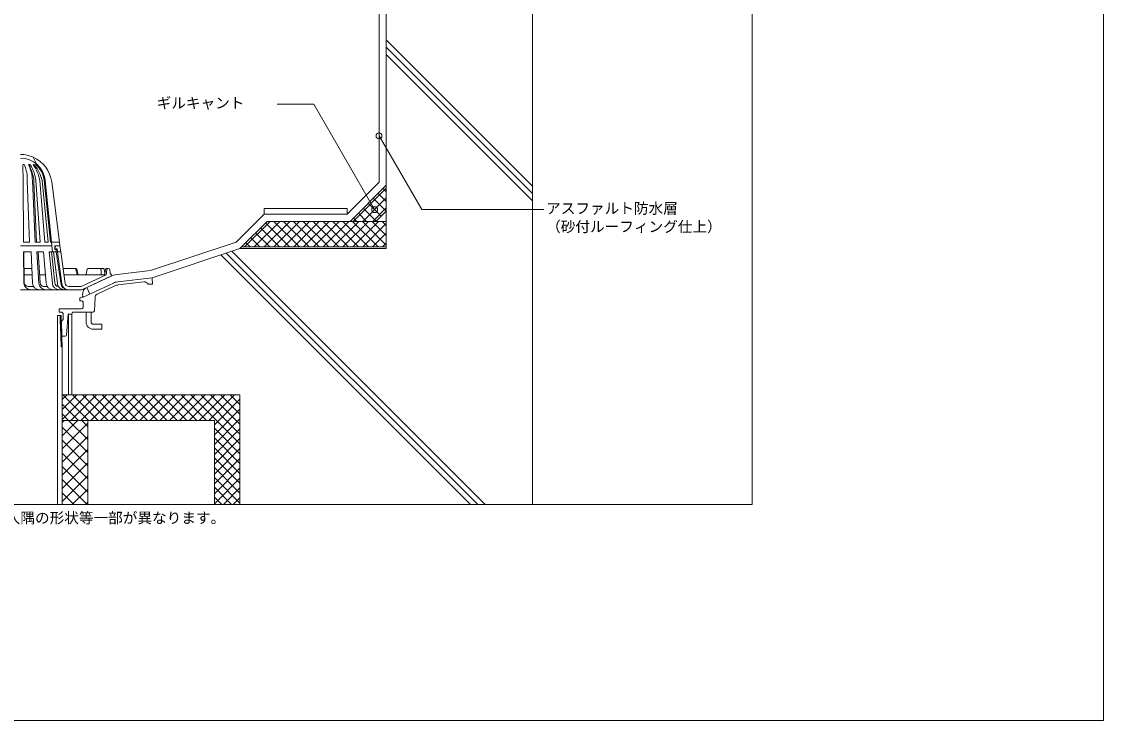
# Model space of a CAD drawing. Units: millimetres, scale not verified. Extents: x -1380 to 1380, y -955 to 955.
# Drawn here: x -98 to 1380, y -955 to 0 of the extents above; entities that cross this region are included whole.
import ezdxf
from ezdxf.enums import TextEntityAlignment as Align

# ---------------------------------------------------------------- set-up
doc = ezdxf.new("R2010")
doc.units = ezdxf.units.MM
doc.header["$LTSCALE"] = 3
for name, color, linetype, lineweight in [('0-0_0', 7, 'Continuous', 9), ('0-1_HATCH', 9, 'Continuous', 18), ('0-3_KUTAI', 3, 'Continuous', 18), ('0-4_BOUSUI', 1, 'Continuous', 18), ('0-5_MOJI', 7, 'Continuous', 18), ('0-8_dannnetu', 6, 'Continuous', 18), ('0-9_buhin', 2, 'Continuous', 18), ('0-A_KANAMONO', 4, 'Continuous', 18), ('0-B_WAKU', 7, 'Continuous', 18)]:
    doc.layers.add(name, color=color, linetype=linetype, lineweight=lineweight)
doc.styles.add('ＭＳ ゴシック', font='')
doc.styles.get('ＭＳ ゴシック').set_extended_font_data('MS Gothic')

msp = doc.modelspace()

# ---------------------------------------------------------------- linework, layer by layer
at = {"layer": '0-0_0', "lineweight": 18}
msp.add_lwpolyline([(899.98, -660.013), (-900.02, -660.013), (-900.02, 539.987), (899.98, 539.987)], close=True, dxfattribs=at)
at = {"layer": '0-1_HATCH'}
for p, q in [((599.98, -225.013), (399.98, -25.013)), ((599.98, -235.013), (399.98, -35.013)), ((599.98, -245.013), (399.98, -45.013)), ((354.537, -273.013), (399.98, -227.57)), ((399.98, -246.01), (388.733, -234.763)), ((399.98, -232.539), (395.468, -228.027)), ((368.007, -273.013), (399.98, -241.041)), ((392.94, -265.911), (375.262, -248.233)), ((399.675, -259.175), (381.997, -241.498)), ((373.101, -273.013), (361.792, -261.703)), ((386.205, -272.646), (368.527, -254.968)), ((381.478, -273.013), (399.98, -254.511)), ((206.025, -308.013), (241.025, -273.013)), ((219.495, -308.013), (254.495, -273.013)), ((232.966, -308.013), (267.966, -273.013)), ((267.649, -308.013), (234.814, -275.178)), ((281.119, -308.013), (246.119, -273.013)), ((246.436, -308.013), (281.436, -273.013)), ((294.589, -308.013), (259.589, -273.013)), ((259.906, -308.013), (294.906, -273.013)), ((308.06, -308.013), (273.06, -273.013)), ((273.377, -308.013), (308.377, -273.013)), ((321.53, -308.013), (286.53, -273.013)), ((286.847, -308.013), (321.847, -273.013)), ((335.001, -308.013), (300.001, -273.013)), ((300.318, -308.013), (335.318, -273.013)), ((348.471, -308.013), (313.471, -273.013)), ((313.788, -308.013), (348.788, -273.013)), ((361.941, -308.013), (326.941, -273.013)), ((327.258, -308.013), (362.258, -273.013)), ((375.412, -308.013), (340.412, -273.013)), ((340.729, -308.013), (375.729, -273.013)), ((388.882, -308.013), (353.882, -273.013)), ((354.199, -308.013), (389.199, -273.013)), ((359.631, -273.013), (355.057, -268.439)), ((399.98, -305.64), (367.353, -273.013)), ((367.669, -308.013), (399.98, -275.703)), ((399.98, -292.17), (380.823, -273.013)), ((399.98, -278.699), (394.293, -273.013)), ((227.238, -308.013), (214.609, -295.384)), ((240.708, -308.013), (221.344, -288.649)), ((254.178, -308.013), (228.079, -281.914)), ((381.14, -308.013), (399.98, -289.173)), ((213.767, -308.013), (207.873, -302.119)), ((394.61, -308.013), (399.98, -302.644)), ((514.98, -660.013), (173.73, -318.763)), ((524.98, -660.013), (181.23, -316.263)), ((534.98, -660.013), (188.73, -313.763)), ((-43.02, -516.647), (-36.386, -510.013)), ((-43.02, -530.118), (-22.916, -510.013)), ((-43.02, -543.588), (-9.446, -510.013)), ((-7.226, -545.013), (-42.226, -510.013)), ((-30.975, -545.013), (4.025, -510.013)), ((6.244, -545.013), (-28.756, -510.013)), ((-17.505, -545.013), (17.495, -510.013)), ((19.715, -545.013), (-15.285, -510.013)), ((-4.034, -545.013), (30.966, -510.013)), ((33.185, -545.013), (-1.815, -510.013)), ((9.436, -545.013), (44.436, -510.013)), ((46.656, -545.013), (11.656, -510.013)), ((22.906, -545.013), (57.906, -510.013)), ((60.126, -545.013), (25.126, -510.013)), ((36.377, -545.013), (71.377, -510.013)), ((73.596, -545.013), (38.596, -510.013)), ((49.847, -545.013), (84.847, -510.013)), ((87.067, -545.013), (52.067, -510.013)), ((63.318, -545.013), (98.318, -510.013)), ((100.537, -545.013), (65.537, -510.013)), ((76.788, -545.013), (111.788, -510.013)), ((114.008, -545.013), (79.008, -510.013)), ((90.258, -545.013), (125.258, -510.013)), ((127.478, -545.013), (92.478, -510.013)), ((103.729, -545.013), (138.729, -510.013)), ((140.948, -545.013), (105.948, -510.013)), ((117.199, -545.013), (152.199, -510.013)), ((154.419, -545.013), (119.419, -510.013)), ((130.669, -545.013), (165.669, -510.013)), ((199.98, -577.104), (132.889, -510.013)), ((144.14, -545.013), (179.14, -510.013)), ((199.98, -563.633), (146.359, -510.013)), ((157.61, -545.013), (192.61, -510.013)), ((199.98, -550.163), (159.83, -510.013)), ((164.98, -551.114), (199.98, -516.114)), ((199.98, -536.692), (173.3, -510.013)), ((199.98, -523.222), (186.771, -510.013)), ((-20.696, -545.013), (-43.02, -522.689)), ((164.98, -564.585), (199.98, -529.585)), ((-34.167, -545.013), (-43.02, -536.159)), ((-43.02, -548.078), (-39.955, -545.013)), ((-43.02, -566.039), (-21.995, -545.013)), ((-8.02, -571.159), (-34.167, -545.013)), ((-8.02, -553.199), (-16.206, -545.013)), ((164.98, -578.055), (199.98, -543.055)), ((-43.02, -583.999), (-8.02, -548.999)), ((-8.02, -589.12), (-43.02, -554.12)), ((199.98, -590.574), (164.98, -555.574)), ((164.98, -591.525), (199.98, -556.525)), ((-43.02, -601.96), (-8.02, -566.96)), ((-8.02, -607.08), (-43.02, -572.08)), ((199.98, -604.044), (164.98, -569.044)), ((164.98, -604.996), (199.98, -569.996)), ((-43.02, -619.92), (-8.02, -584.92)), ((-8.02, -625.041), (-43.02, -590.041)), ((199.98, -617.515), (164.98, -582.515)), ((164.98, -618.466), (199.98, -583.466)), ((-43.02, -637.881), (-8.02, -602.881)), ((199.98, -630.985), (164.98, -595.985)), ((164.98, -631.936), (199.98, -596.936)), ((-8.02, -643.001), (-43.02, -608.001)), ((-43.02, -655.841), (-8.02, -620.841)), ((199.98, -644.455), (164.98, -609.455)), ((164.98, -645.407), (199.98, -610.407)), ((-8.969, -660.013), (-43.02, -625.962)), ((199.98, -657.926), (164.98, -622.926)), ((164.98, -658.877), (199.98, -623.877)), ((-26.93, -660.013), (-43.02, -643.922)), ((-29.232, -660.013), (-8.02, -638.802)), ((188.596, -660.013), (164.98, -636.396)), ((175.126, -660.013), (164.98, -649.867)), ((177.314, -660.013), (199.98, -637.348)), ((-11.271, -660.013), (-8.02, -656.762)), ((190.784, -660.013), (199.98, -650.818))]:
    msp.add_line(p, q, dxfattribs=at)
at = {"layer": '0-3_KUTAI'}
for p, q in [((599.98, 269.987), (599.98, -660.013)), ((399.98, -310.013), (399.98, 89.987)), ((79.98, -350.013), (199.98, -310.013)), ((199.98, -310.013), (399.98, -310.013))]:
    msp.add_line(p, q, dxfattribs=at)
msp.add_lwpolyline([(-30.02, -510.013), (199.98, -510.013), (199.98, -660.013)], dxfattribs=at)
at = {"layer": '0-4_BOUSUI'}
for p, q in [((201.98, -308.013), (199.98, -310.013)), ((201.98, -308.013), (399.98, -308.013)), ((-9.35, -363.319), (22.857, -348.301)), ((-9.35, -363.319), (-5.124, -372.382))]:
    msp.add_line(p, q, dxfattribs=at)
for points in [[(31.961, -345.704), (77.78, -340.205), (194.578, -301.273), (232.837, -263.013), (346.34, -263.013), (389.98, -219.373), (389.98, 40.287)], [(346.34, -263.013), (346.34, -255.513), (232.837, -255.513), (232.837, -263.013)]]:
    msp.add_lwpolyline(points, dxfattribs=at)
for centre, radius, start, end in [((35.535, -375.49), 30, 96.84277, 115), ((-5.124, -372.382), 10, 115, 205)]:
    msp.add_arc(centre, radius, start, end, dxfattribs=at)
at = {"layer": '0-5_MOJI'}
for points in [[(250.872, -112.97), (300.872, -112.97), (384.025, -256.996)], [(389.98, -156.2), (448.713, -256.931), (615.4, -256.931)]]:
    msp.add_lwpolyline(points, dxfattribs=at)
for centre in [(389.98, -156.2), (384.025, -256.996)]:
    msp.add_circle(centre, 4, dxfattribs=at)
at = {"layer": '0-8_dannnetu'}
for p, q in [((201.98, -308.013), (236.98, -273.013)), ((236.98, -273.013), (399.98, -273.013)), ((-34.52, -510.013), (-43.02, -510.013)), ((-8.02, -545.013), (-8.02, -660.013))]:
    msp.add_line(p, q, dxfattribs=at)
msp.add_lwpolyline([(399.98, -223.516), (350.482, -273.013), (385.837, -273.013), (399.98, -258.871)], close=True, dxfattribs=at)
msp.add_lwpolyline([(-43.02, -545.013), (164.98, -545.013), (164.98, -660.013)], dxfattribs=at)
at = {"layer": '0-9_buhin'}
for points in [[(-43.02, -660.013), (-43.02, -445.533), (-44.399, -401.433), (-49.62, -401.433), (-49.62, -660.013)], [(-45.878, -401.433), (-44.542, -444.184), (-43.035, -445.054)]]:
    msp.add_lwpolyline(points, dxfattribs=at)
msp.add_lwpolyline([(-34.52, -510.013), (-30.02, -510.013), (-30.02, -400.013), (-34.52, -400.013)], close=True, dxfattribs=at)
at = {"layer": '0-A_KANAMONO'}
for p, q in [((-82.52, -185.284), (-77.52, -195.072)), ((-96.864, -196.102), (-96.233, -217.093)), ((-96.233, -217.093), (-95.722, -301.562)), ((-90.658, -217.093), (-87.618, -301.562)), ((-83.66, -217.093), (-79.794, -301.562)), ((-81.701, -219.029), (-78.092, -301.562)), ((-78.933, -217.093), (-72.922, -301.562)), ((-73.577, -217.093), (-66.842, -301.562)), ((-70.418, -217.093), (-62.249, -301.562)), ((-67.52, -217.093), (-58.957, -301.562)), ((-66.411, -217.093), (-57.533, -301.562)), ((-57.533, -301.562), (-66.198, -217.093)), ((-46.669, -301.562), (-57.378, -219.029)), ((-57.02, -306.562), (-100.02, -306.562)), ((-87.618, -301.562), (-95.722, -301.562)), ((-72.922, -301.562), (-79.794, -301.562)), ((-62.249, -301.562), (-66.842, -301.562)), ((-57.533, -301.562), (-58.957, -301.562)), ((-46.669, -301.562), (-57.533, -301.562)), ((-46.669, -301.562), (-57.533, -301.562)), ((-56.2, -314.562), (-57.533, -301.562)), ((-46.02, -306.562), (-53.02, -306.562)), ((-52.02, -306.562), (-53.02, -310.562)), ((-50.02, -306.562), (-46.02, -306.562)), ((-46.02, -306.562), (-46.669, -301.562)), ((-46.02, -306.562), (-44.939, -314.562)), ((-95.955, -314.562), (-85.334, -314.562)), ((-95.955, -314.562), (-95.323, -357.276)), ((-95.555, -314.556), (-94.923, -357.27)), ((-86.047, -314.562), (-94.865, -314.562)), ((-85.334, -314.562), (-83.623, -357.276)), ((-77.693, -314.562), (-74.795, -357.276)), ((-77.693, -314.562), (-68.603, -314.562)), ((-76.357, -314.562), (-68.603, -314.562)), ((-75.789, -314.562), (-72.9, -357.147)), ((-68.603, -314.562), (-64.903, -357.276)), ((-56.414, -357.276), (-60.704, -314.562)), ((-60.704, -314.562), (-54.948, -314.562)), ((-60.704, -314.562), (-44.939, -314.562)), ((-53.23, -356.956), (-57.488, -314.562)), ((-51.52, -314.562), (-56.2, -314.562)), ((-54.948, -314.562), (-49.64, -357.276)), ((-53.02, -310.562), (-50.02, -310.562)), ((-51.52, -314.562), (-50.958, -311.562)), ((-51.127, -314.562), (-44.991, -357.174)), ((-50.021, -310.562), (-49.48, -314.562)), ((-49.792, -314.562), (-46.73, -314.562)), ((-49.48, -314.562), (-43.565, -358.334)), ((-44.939, -314.562), (-39.106, -357.732)), ((-95.215, -337.562), (-84.413, -337.562)), ((-24.3, -337.588), (-41.828, -337.588)), ((-24.157, -338.888), (-22.577, -345.155)), ((-23.136, -338.495), (-21.556, -344.762)), ((-8.71, -338.334), (-10.34, -345.29)), ((8.248, -337.562), (-7.736, -337.562)), ((13.322, -337.562), (8.248, -337.562)), ((10.047, -339.305), (10.231, -345.094)), ((14.303, -338.37), (15.449, -344.231)), ((16.33, -338.495), (15.415, -344.451)), ((17.777, -339.335), (17.01, -346.062)), ((17.418, -337.562), (19.764, -337.562)), ((20.201, -337.562), (19.764, -337.562)), ((22.187, -339.328), (22.702, -343.705)), ((-84.072, -346.062), (-95.089, -346.062)), ((-71.751, -346.062), (-65.874, -346.062)), ((-71.751, -346.062), (-65.874, -346.062)), ((-21.413, -346.062), (-40.683, -346.062)), ((-21.413, -346.062), (11.231, -346.062)), ((17.01, -346.062), (-17.302, -362.062)), ((24.441, -347.562), (-16.305, -366.562)), ((11.231, -346.062), (13.537, -346.062)), ((13.537, -346.062), (17.01, -346.062)), ((24.441, -347.562), (24.621, -347.452)), ((24.98, -346.989), (24.98, -346.881)), ((-16.305, -366.562), (-100.02, -366.562)), ((-82.203, -362.062), (-89.326, -362.062)), ((-63.483, -362.062), (-68.601, -362.062)), ((-17.302, -362.062), (-34.151, -362.062)), ((-14.187, -376.608), (27.083, -357.364)), ((28.9, -361.261), (4.731, -372.531)), ((68.396, -355.734), (33.665, -359.902)), ((-14.52, -390.513), (-14.52, -383.513)), ((1.849, -376.847), (1.062, -395.099)), ((-10.42, -410.213), (-10.42, -397.013)), ((-3.62, -397.013), (-3.62, -410.213)), ((-43.505, -430.013), (-44.162, -408.992)), ((-41.52, -406.013), (-41.52, -400.013))]:
    msp.add_line(p, q, dxfattribs=at)
for points in [[(-53.02, -306.562), (-53.02, -311.562), (-50.958, -311.562)], [(-71.751, -346.062), (-65.874, -346.062), (-73.652, -346.062)], [(33.153, -355.632), (79.98, -350.013), (80.48, -359.013), (74.48, -359.013)], [(-16.52, -381.513), (-19.02, -381.513), (-19.02, -377.513), (-18.52, -377.513), (-15.52, -376.114)], [(-44.52, -397.013), (-47.02, -397.013), (-47.02, -392.513), (-16.52, -392.513)], [(-0.936, -397.013), (-29.02, -397.013), (-30.02, -400.013), (-35.02, -400.013), (-36.896, -428.146)], [(-38.892, -430.013), (-43.505, -430.013), (-45.053, -428.513), (-45.662, -409.013), (-44.52, -409.013)], [(-0.22, -413.613), (10.98, -413.613), (10.98, -420.413), (-0.22, -420.413)]]:
    msp.add_lwpolyline(points, dxfattribs=at)
for centre, radius, start, end in [((-100.02, -224.562), 43, 65.98494, 90), ((-100.02, -220.562), 34, 5.85673, 90), ((-100.02, -224.562), 43, 7.39286, 65.98494), ((-95.638, -196.317), 1.245, 9.92349, 170.07651), ((-145.424, -216.056), 54.776, 358.91563, 21.36334), ((-88.877, -198.322), 3.252, 43.04706, 91.99165), ((-134.611, -222.039), 52.995, 3.2554, 30.58721), ((-149.429, -220.904), 65.88, 3.31654, 22.11517), ((-128.33, -223.041), 49.754, 6.86673, 32.78187), ((-136.024, -230.059), 63.78, 11.73025, 33.26877), ((-83.023, -198.322), 3.252, 43.04706, 84.0763), ((-127.682, -232.009), 59.174, 14.60016, 37.35806), ((-96.713, -220.111), 30.452, 5.68867, 55.3103), ((-101.942, -221.43), 34.694, 7.181, 49.43889), ((-25.728, -339.188), 1.6, 10.82497, 90), ((-24.3, -338.788), 1.2, 14.15131, 90), ((-7.736, -338.562), 1, 90, 166.81391), ((8.248, -339.362), 1.8, 1.82559, 90), ((13.322, -338.562), 1, 11.06148, 90), ((17.418, -338.662), 1.1, 90, 171.26367), ((19.764, -339.562), 2, 90, 173.49145), ((20.201, -339.562), 2, 6.70984, 90), ((-71.751, -341.062), 5, 247.33701, 270), ((-21.413, -344.862), 1.2, 194.15131, 270), ((-19.985, -344.462), 1.6, 190.82497, 270), ((-11.313, -345.062), 1, 270, 346.81391), ((11.231, -345.062), 1, 181.82559, 270), ((13.537, -344.162), 1.9, 270, 351.26367), ((25.682, -343.355), 3, 186.70984, 247.21678), ((24.23, -346.812), 0.75, 301.48409, 67.21678), ((-85.826, -357.062), 9.5, 181.28941, 270), ((-88.808, -355.792), 6.291, 193.58244, 265.2814), ((-74.126, -357.062), 9.5, 181.28941, 270), ((-65.298, -357.062), 9.5, 181.28941, 270), ((-67.605, -356.853), 5.303, 183.17842, 259.17371), ((-55.405, -357.062), 9.5, 181.28941, 270), ((-46.916, -357.062), 9.5, 181.28941, 270), ((-48.231, -356.843), 5, 181.28941, 268.60701), ((-40.143, -357.062), 9.5, 181.28941, 270), ((-35.48, -357.062), 9.5, 181.28941, 270), ((-34.151, -357.062), 9.5, 187.69605, 270), ((-34.151, -357.062), 5, 187.69605, 270), ((35.535, -375.49), 20, 96.84277, 115), ((35.535, -375.49), 15.7, 96.84277, 115), ((69.11, -361.691), 6, 26.51068, 96.84277), ((-16.52, -383.513), 2, 0, 90), ((-14.609, -375.702), 1, 204.34863, 295), ((6.844, -377.063), 5, 115, 177.53176), ((-44.52, -400.013), 3, 0, 90), ((-16.52, -390.513), 2, 270, 0), ((-0.936, -395.013), 2, 270, 357.53176), ((-44.52, -406.013), 3, 270, 0), ((-0.22, -410.213), 10.2, 180, 270), ((-0.22, -410.213), 3.4, 180, 270), ((-38.892, -428.013), 2, 270, 356.18593)]:
    msp.add_arc(centre, radius, start, end, dxfattribs=at)
at = {"layer": '0-B_WAKU'}
msp.add_lwpolyline([(-1380.02, -955.013), (1379.98, -955.013), (1379.98, 954.987), (-1380.02, 954.987)], close=True, dxfattribs=at)

# ---------------------------------------------------------------- texts
at = {"layer": '0-5_MOJI', "style": 'ＭＳ ゴシック'}
for s, p in [('ギルキャント', (86.159, -122.97)), ('アスファルト防水層', (618.4, -266.931)), ('（砂付ルーフィング仕上）', (618.4, -291.931)), ('※こちらの図は熱工法とストライプ工法の場合の形状です。その他の工法については出入隅の形状等一部が異なります。', (-900.02, -690.013))]:
    msp.add_text(s, height=14.66, dxfattribs=at).set_placement(p, align=Align.BOTTOM_LEFT)

doc.saveas('drawing.dxf')
